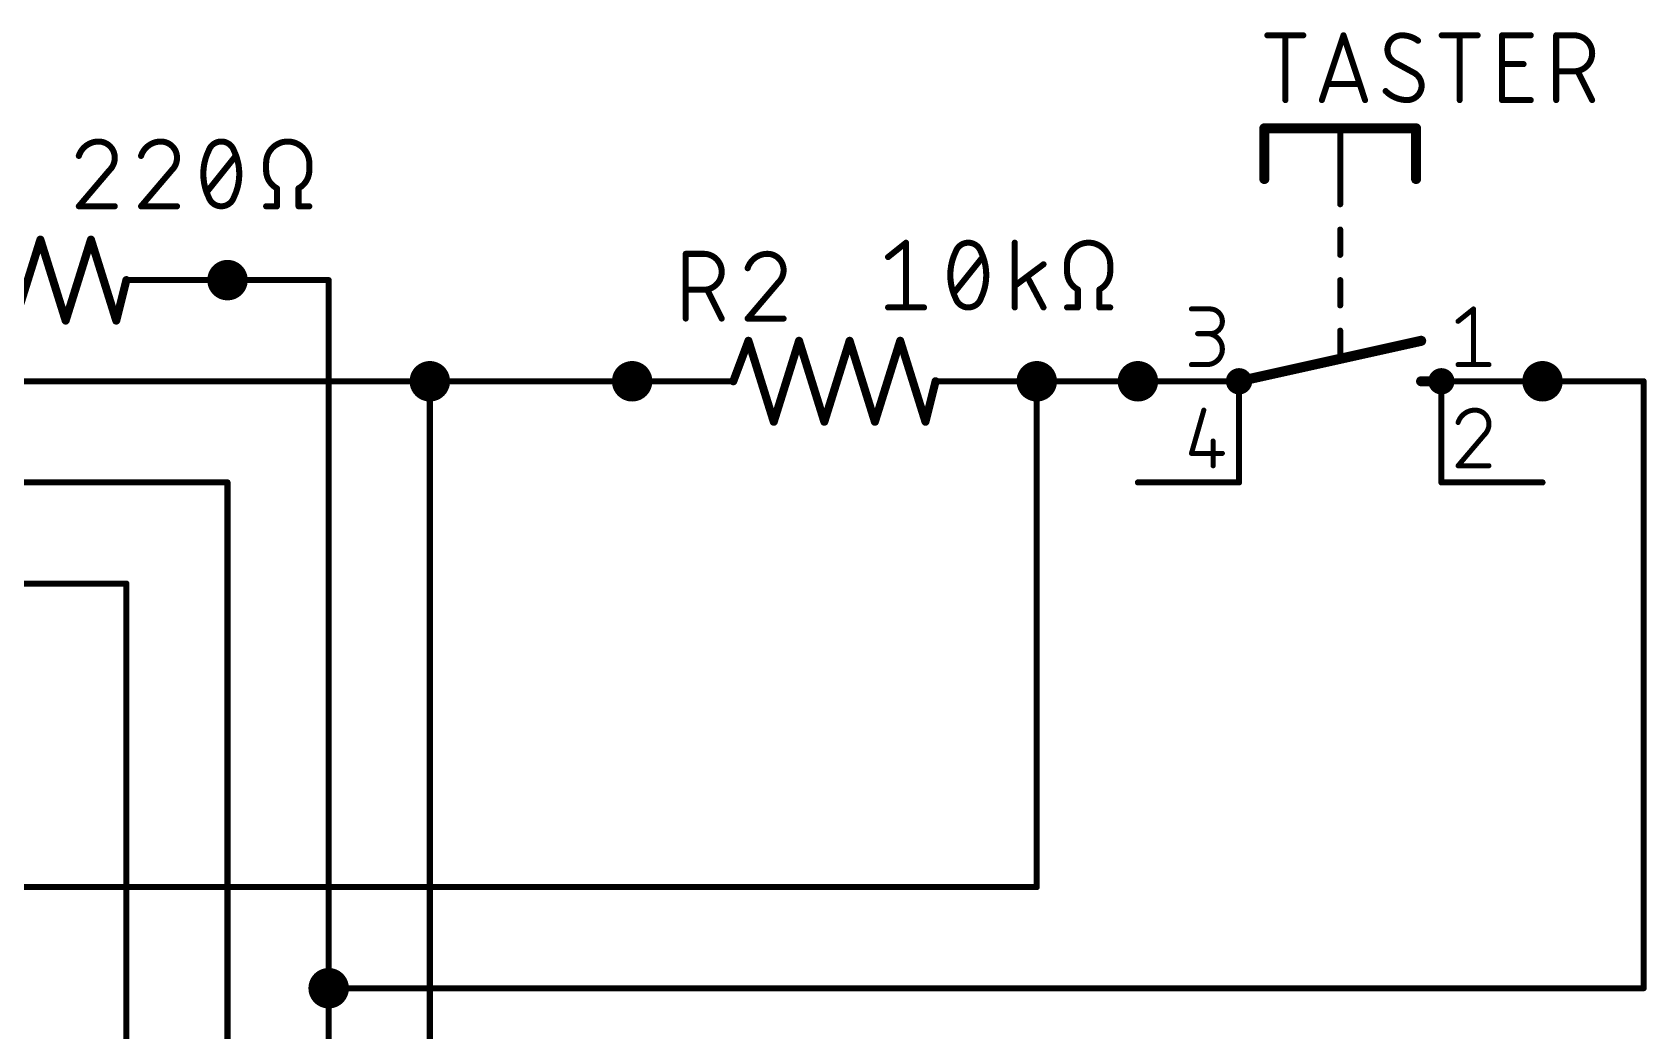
# Model space of a CAD drawing. Extents: x 33 to 158, y -5 to 117.
# Drawn here: x 114.48 to 155.02, y 70.05 to 95.12 of the extents above; entities that cross this region are included whole.
import ezdxf

# ---------------------------------------------------------------- set-up
doc = ezdxf.new("R2010")
doc.units = 0
for name, color, linetype in [('91', 122, 'CONTINUOUS'), ('94', 12, 'CONTINUOUS'), ('95', 251, 'CONTINUOUS'), ('96', 251, 'CONTINUOUS')]:
    doc.layers.add(name, color=color, linetype=linetype)

msp = doc.modelspace()

# ---------------------------------------------------------------- linework, layer by layer
at = {"layer": '91'}
for points, const_width in [([(119.38, 88.646, 1), (119.38, 89.154, 1), (119.38, 88.646)], 0.508), ([(119.38, 88.9381, 1), (119.38, 88.8619)], 0.0762), ([(121.9581, 88.9, 1), (121.8819, 88.9)], 0.0762), ([(121.92, 88.8619, 1), (121.92, 88.9381)], 0.0762), ([(124.46, 86.106, 1), (124.46, 86.614, 1), (124.46, 86.106)], 0.508), ([(129.54, 86.106, 1), (129.54, 86.614, 1), (129.54, 86.106)], 0.508), ([(139.7, 86.106, 1), (139.7, 86.614, 1), (139.7, 86.106)], 0.508), ([(142.24, 86.106, 1), (142.24, 86.614, 1), (142.24, 86.106)], 0.508), ([(152.4, 86.106, 1), (152.4, 86.614, 1), (152.4, 86.106)], 0.508), ([(124.46, 86.3981, 1), (124.46, 86.3219)], 0.0762), ([(124.4981, 86.36, 1), (124.4219, 86.36)], 0.0762), ([(124.46, 86.3219, 1), (124.46, 86.3981)], 0.0762), ([(129.54, 86.3219, 1), (129.54, 86.3981)], 0.0762), ([(139.7381, 86.36, 1), (139.6619, 86.36)], 0.0762), ([(139.7, 86.3981, 1), (139.7, 86.3219)], 0.0762), ([(142.24, 86.3219, 1), (142.24, 86.3981)], 0.0762), ([(152.4, 86.3981, 1), (152.4, 86.3219)], 0.0762), ([(154.9781, 86.36, 1), (154.9019, 86.36)], 0.0762), ([(154.94, 86.3219, 1), (154.94, 86.3981)], 0.0762), ([(119.4181, 83.82, 1), (119.3419, 83.82)], 0.0762), ([(119.38, 83.7819, 1), (119.38, 83.8581)], 0.0762), ([(116.8781, 81.28, 1), (116.8019, 81.28)], 0.0762), ([(116.84, 81.2419, 1), (116.84, 81.3181)], 0.0762), ([(139.6619, 73.66, 1), (139.7381, 73.66)], 0.0762), ([(139.7, 73.6219, 1), (139.7, 73.6981)], 0.0762), ([(121.92, 70.866, 1), (121.92, 71.374, 1), (121.92, 70.866)], 0.508), ([(121.9581, 71.12, 1), (121.8819, 71.12)], 0.0762), ([(121.92, 71.1581, 1), (121.92, 71.0819)], 0.0762), ([(121.8819, 71.12, 1), (121.9581, 71.12)], 0.0762), ([(154.9019, 71.12, 1), (154.9781, 71.12)], 0.0762), ([(154.94, 71.0819, 1), (154.94, 71.1581)], 0.0762)]:
    msp.add_lwpolyline(points, format="xyb", dxfattribs=dict(at, const_width=const_width))
at = {"layer": '91', "const_width": 0.1524}
for points in [[(119.38, 88.9), (121.92, 88.9)], [(121.92, 88.9), (121.92, 71.12)], [(91.44, 86.36), (124.46, 86.36)], [(124.46, 86.36), (129.54, 86.36)], [(124.46, 63.5), (124.46, 86.36)], [(139.7, 86.36), (139.7, 73.66)], [(142.24, 86.36), (139.7, 86.36)], [(152.4, 86.36), (154.94, 86.36)], [(154.94, 86.36), (154.94, 71.12)], [(60.96, 83.82), (119.38, 83.82)], [(119.38, 83.82), (119.38, 0)], [(66.04, 81.28), (116.84, 81.28)], [(116.84, 81.28), (116.84, 2.54)], [(96.52, 73.66), (139.7, 73.66)], [(121.92, 71.12), (121.92, 50.8)], [(154.94, 71.12), (121.92, 71.12)]]:
    msp.add_lwpolyline(points, dxfattribs=at)
at = {"layer": '94'}
for points, const_width in [([(145.415, 92.71), (145.415, 91.44)], 0.254), ([(147.32, 92.71), (145.415, 92.71)], 0.254), ([(149.225, 92.71), (147.32, 92.71)], 0.254), ([(149.225, 92.71), (149.225, 91.44)], 0.254), ([(147.32, 92.71), (147.32, 90.805)], 0.1524), ([(114.046, 87.884), (114.681, 89.916)], 0.2032), ([(114.681, 89.916), (115.316, 87.884)], 0.2032), ([(115.316, 87.884), (115.951, 89.916)], 0.2032), ([(115.951, 89.916), (116.586, 87.884)], 0.2032), ([(147.32, 90.17), (147.32, 89.535)], 0.1524), ([(116.586, 87.884), (116.84, 88.9)], 0.2032), ([(119.38, 88.9), (116.84, 88.9)], 0.1524), ([(147.32, 88.9), (147.32, 88.265)], 0.1524), ([(147.32, 87.63), (147.32, 86.995)], 0.1524), ([(132.08, 86.36), (132.461, 87.376)], 0.2032), ([(132.461, 87.376), (133.096, 85.344)], 0.2032), ([(133.096, 85.344), (133.731, 87.376)], 0.2032), ([(133.731, 87.376), (134.366, 85.344)], 0.2032), ([(134.366, 85.344), (135.001, 87.376)], 0.2032), ([(135.001, 87.376), (135.636, 85.344)], 0.2032), ([(135.636, 85.344), (136.271, 87.376)], 0.2032), ([(136.271, 87.376), (136.906, 85.344)], 0.2032), ([(144.78, 86.36), (149.352, 87.376)], 0.254), ([(129.54, 86.36), (132.08, 86.36)], 0.1524), ([(136.906, 85.344), (137.16, 86.36)], 0.2032), ([(139.7, 86.36), (137.16, 86.36)], 0.1524), ([(142.24, 86.36), (144.78, 86.36)], 0.1524), ([(144.78, 83.82), (144.78, 86.36)], 0.1524), ([(149.352, 86.36), (149.86, 86.36)], 0.254), ([(149.86, 83.82), (149.86, 86.36)], 0.1524), ([(152.4, 86.36), (149.86, 86.36)], 0.1524), ([(142.24, 83.82), (144.78, 83.82)], 0.1524), ([(152.4, 83.82), (149.86, 83.82)], 0.1524)]:
    msp.add_lwpolyline(points, dxfattribs=dict(at, const_width=const_width))
for points, const_width in [([(145.4785, 92.71, 1), (145.3515, 92.71)], 0.127), ([(145.415, 92.7735, 1), (145.415, 92.6465)], 0.127), ([(147.32, 92.7735, 1), (147.32, 92.6465)], 0.127), ([(147.32, 92.6465, 1), (147.32, 92.7735)], 0.127), ([(149.2885, 92.71, 1), (149.1615, 92.71)], 0.127), ([(149.225, 92.6465, 1), (149.225, 92.7735)], 0.127), ([(147.3581, 92.71, 1), (147.2819, 92.71)], 0.0762), ([(145.3515, 91.44, 1), (145.4785, 91.44)], 0.127), ([(149.1615, 91.44, 1), (149.2885, 91.44)], 0.127), ([(147.2819, 90.805, 1), (147.3581, 90.805)], 0.0762), ([(114.7295, 89.9312, 1), (114.6325, 89.9008)], 0.1016), ([(114.7295, 89.9008, 1), (114.6325, 89.9312)], 0.1016), ([(115.9995, 89.9312, 1), (115.9025, 89.9008)], 0.1016), ([(115.9995, 89.9008, 1), (115.9025, 89.9312)], 0.1016), ([(147.3581, 90.17, 1), (147.2819, 90.17)], 0.0762), ([(147.2819, 89.535, 1), (147.3581, 89.535)], 0.0762), ([(116.8893, 88.8877, 1), (116.7907, 88.9123)], 0.1016), ([(116.84, 88.9381, 1), (116.84, 88.8619)], 0.0762), ([(119.38, 88.8619, 1), (119.38, 88.9381)], 0.0762), ([(147.3581, 88.9, 1), (147.2819, 88.9)], 0.0762), ([(147.2819, 88.265, 1), (147.3581, 88.265)], 0.0762), ([(115.2675, 87.8992, 1), (115.3645, 87.8688)], 0.1016), ([(115.2675, 87.8688, 1), (115.3645, 87.8992)], 0.1016), ([(116.5367, 87.8963, 1), (116.6353, 87.8717)], 0.1016), ([(116.5375, 87.8688, 1), (116.6345, 87.8992)], 0.1016), ([(147.3581, 87.63, 1), (147.2819, 87.63)], 0.0762), ([(132.5095, 87.3912, 1), (132.4125, 87.3608)], 0.1016), ([(132.5086, 87.3582, 1), (132.4134, 87.3938)], 0.1016), ([(133.7795, 87.3912, 1), (133.6825, 87.3608)], 0.1016), ([(133.7795, 87.3608, 1), (133.6825, 87.3912)], 0.1016), ([(135.0495, 87.3912, 1), (134.9525, 87.3608)], 0.1016), ([(135.0495, 87.3608, 1), (134.9525, 87.3912)], 0.1016), ([(136.3195, 87.3912, 1), (136.2225, 87.3608)], 0.1016), ([(136.3195, 87.3608, 1), (136.2225, 87.3912)], 0.1016), ([(149.3658, 87.314, 1), (149.3382, 87.438)], 0.127), ([(147.2819, 86.995, 1), (147.3581, 86.995)], 0.0762), ([(129.54, 86.3981, 1), (129.54, 86.3219)], 0.0762), ([(132.0324, 86.3778, 1), (132.1276, 86.3422)], 0.1016), ([(132.08, 86.3219, 1), (132.08, 86.3981)], 0.0762), ([(137.2093, 86.3477, 1), (137.1107, 86.3723)], 0.1016), ([(137.16, 86.3981, 1), (137.16, 86.3219)], 0.0762), ([(139.7, 86.3219, 1), (139.7, 86.3981)], 0.0762), ([(142.24, 86.3981, 1), (142.24, 86.3219)], 0.0762), ([(144.78, 86.233, 1), (144.78, 86.487, 1), (144.78, 86.233)], 0.4064), ([(144.7662, 86.422, 1), (144.7938, 86.298)], 0.127), ([(144.8181, 86.36, 1), (144.7419, 86.36)], 0.0762), ([(144.78, 86.3219, 1), (144.78, 86.3981)], 0.0762), ([(149.352, 86.4235, 1), (149.352, 86.2965)], 0.127), ([(149.86, 86.233, 1), (149.86, 86.487, 1), (149.86, 86.233)], 0.4064), ([(149.8981, 86.36, 1), (149.8219, 86.36)], 0.0762), ([(149.86, 86.3981, 1), (149.86, 86.3219)], 0.0762), ([(149.86, 86.2965, 1), (149.86, 86.4235)], 0.127), ([(152.4, 86.3219, 1), (152.4, 86.3981)], 0.0762), ([(133.0475, 85.3592, 1), (133.1445, 85.3288)], 0.1016), ([(133.0475, 85.3288, 1), (133.1445, 85.3592)], 0.1016), ([(134.3175, 85.3592, 1), (134.4145, 85.3288)], 0.1016), ([(134.3175, 85.3288, 1), (134.4145, 85.3592)], 0.1016), ([(135.5875, 85.3592, 1), (135.6845, 85.3288)], 0.1016), ([(135.5875, 85.3288, 1), (135.6845, 85.3592)], 0.1016), ([(136.8567, 85.3563, 1), (136.9553, 85.3317)], 0.1016), ([(136.8575, 85.3288, 1), (136.9545, 85.3592)], 0.1016), ([(142.24, 83.8581, 1), (142.24, 83.7819)], 0.0762), ([(144.7419, 83.82, 1), (144.8181, 83.82)], 0.0762), ([(144.78, 83.7819, 1), (144.78, 83.8581)], 0.0762), ([(149.86, 83.8581, 1), (149.86, 83.7819)], 0.0762), ([(149.8219, 83.82, 1), (149.8981, 83.82)], 0.0762), ([(152.4, 83.7819, 1), (152.4, 83.8581)], 0.0762)]:
    msp.add_lwpolyline(points, format="xyb", dxfattribs=dict(at, const_width=const_width))
at = {"layer": '95'}
for points, const_width in [([(145.4912, 95.0468), (146.3943, 95.0468)], 0.1524), ([(145.9428, 93.4212), (145.9428, 95.0468)], 0.1524), ([(146.8598, 93.4212), (147.4017, 95.0468)], 0.1524), ([(147.4017, 95.0468), (147.9435, 93.4212)], 0.1524), ([(149.868, 95.0468), (150.7711, 95.0468)], 0.1524), ([(150.3195, 93.4212), (150.3195, 95.0468)], 0.1524), ([(151.382, 93.4212), (151.382, 95.0468)], 0.1524), ([(151.382, 95.0468), (152.1044, 95.0468)], 0.1524), ([(152.7428, 93.4212), (152.7428, 95.0468)], 0.1524), ([(152.7428, 95.0468), (153.1944, 95.0468)], 0.1524), ([(149.1836, 94.0985), (148.6869, 94.3695)], 0.1524), ([(151.382, 94.3243), (151.9238, 94.3243)], 0.1524), ([(153.1944, 94.1437), (152.7428, 94.1437)], 0.1524), ([(153.6459, 93.4212), (153.2847, 94.1437)], 0.1524), ([(147.8081, 93.8276), (146.9953, 93.8276)], 0.1524), ([(152.1044, 93.4212), (151.382, 93.4212)], 0.1524), ([(130.8862, 87.9348), (130.8862, 89.5604)], 0.1524), ([(130.8862, 89.5604), (131.3378, 89.5604)], 0.1524), ([(133.2078, 88.8379), (132.4402, 87.9348)], 0.1524), ([(131.3378, 88.6573), (130.8862, 88.6573)], 0.1524), ([(131.7893, 87.9348), (131.4281, 88.6573)], 0.1524), ([(132.4402, 87.9348), (133.3433, 87.9348)], 0.1524), ([(143.5848, 88.1761), (144.0505, 88.1761)], 0.127), ([(150.2791, 87.8657), (150.6672, 88.1761)], 0.127), ([(150.6672, 88.1761), (150.6672, 86.7791)], 0.127), ([(144.0505, 87.5552), (143.74, 87.5552)], 0.127), ([(143.5848, 86.7791), (143.9728, 86.7791)], 0.127), ([(150.2791, 86.7791), (151.0552, 86.7791)], 0.127), ([(143.8952, 85.6361), (143.5848, 84.5495)], 0.127), ([(144.1281, 84.86), (144.1281, 84.2391)], 0.127), ([(150.9388, 85.0152), (150.2791, 84.2391)], 0.127), ([(143.5848, 84.5495), (144.3609, 84.5495)], 0.127), ([(150.2791, 84.2391), (151.0552, 84.2391)], 0.127)]:
    msp.add_lwpolyline(points, dxfattribs=dict(at, const_width=const_width))
for points, const_width in [([(145.4912, 95.0849, 1), (145.4912, 95.0087)], 0.0762), ([(145.9809, 95.0468, 1), (145.9047, 95.0468)], 0.0762), ([(146.3943, 95.0087, 1), (146.3943, 95.0849)], 0.0762), ([(147.4378, 95.0588, 1), (147.3655, 95.0348)], 0.0762), ([(147.4378, 95.0348, 1), (147.3655, 95.0588)], 0.0762), ([(148.8675, 95.0468, 0.4142), (148.5063, 94.6856)], 0.1524), ([(149.2739, 94.9113, 0.1623), (148.8675, 95.0468)], 0.1524), ([(148.8675, 95.0849, 1), (148.8675, 95.0087)], 0.0762), ([(148.8675, 95.0087, 1), (148.8675, 95.0849)], 0.0762), ([(149.2511, 94.8809, 1), (149.2968, 94.9418)], 0.0762), ([(149.868, 95.0849, 1), (149.868, 95.0087)], 0.0762), ([(150.3576, 95.0468, 1), (150.2814, 95.0468)], 0.0762), ([(150.7711, 95.0087, 1), (150.7711, 95.0849)], 0.0762), ([(151.4201, 95.0468, 1), (151.3439, 95.0468)], 0.0762), ([(151.382, 95.0849, 1), (151.382, 95.0087)], 0.0762), ([(152.1044, 95.0087, 1), (152.1044, 95.0849)], 0.0762), ([(152.7809, 95.0468, 1), (152.7047, 95.0468)], 0.0762), ([(152.7428, 95.0849, 1), (152.7428, 95.0087)], 0.0762), ([(153.1944, 94.1437, 1), (153.1944, 95.0468)], 0.1524), ([(153.1944, 95.0849, 1), (153.1944, 95.0087)], 0.0762), ([(153.1944, 95.0087, 1), (153.1944, 95.0849)], 0.0762), ([(148.5063, 94.6856, 0.2656), (148.6869, 94.3695)], 0.1524), ([(148.5444, 94.6856, 1), (148.4682, 94.6856)], 0.0762), ([(148.4682, 94.6856, 1), (148.5444, 94.6856)], 0.0762), ([(148.7052, 94.4029, 1), (148.6687, 94.336)], 0.0762), ([(148.6676, 94.3366, 1), (148.7063, 94.4023)], 0.0762), ([(149.203, 94.1314, 1), (149.1643, 94.0657)], 0.0762), ([(149.3642, 93.7824, 0.2656), (149.1836, 94.0985)], 0.1524), ([(149.1654, 94.0651, 1), (149.2019, 94.132)], 0.0762), ([(151.382, 94.3624, 1), (151.382, 94.2862)], 0.0762), ([(151.9238, 94.2862, 1), (151.9238, 94.3624)], 0.0762), ([(152.7428, 94.1818, 1), (152.7428, 94.1056)], 0.0762), ([(153.1944, 94.1818, 1), (153.1944, 94.1056)], 0.0762), ([(153.1944, 94.1056, 1), (153.1944, 94.1818)], 0.0762), ([(153.3188, 94.1607, 1), (153.2506, 94.1266)], 0.0762), ([(146.9953, 93.8657, 1), (146.9953, 93.7895)], 0.0762), ([(147.8081, 93.7895, 1), (147.8081, 93.8657)], 0.0762), ([(148.4611, 93.647, 0.2), (149.003, 93.4212)], 0.1524), ([(148.4882, 93.6738, 1), (148.4341, 93.6201)], 0.0762), ([(149.003, 93.4212, 0.4142), (149.3642, 93.7824)], 0.1524), ([(149.4023, 93.7824, 1), (149.3261, 93.7824)], 0.0762), ([(149.3261, 93.7824, 1), (149.4023, 93.7824)], 0.0762), ([(145.9047, 93.4212, 1), (145.9809, 93.4212)], 0.0762), ([(146.8237, 93.4332, 1), (146.896, 93.4092)], 0.0762), ([(147.9074, 93.4092, 1), (147.9797, 93.4332)], 0.0762), ([(149.003, 93.4593, 1), (149.003, 93.3831)], 0.0762), ([(149.003, 93.3831, 1), (149.003, 93.4593)], 0.0762), ([(150.2814, 93.4212, 1), (150.3576, 93.4212)], 0.0762), ([(151.382, 93.4593, 1), (151.382, 93.3831)], 0.0762), ([(151.3439, 93.4212, 1), (151.4201, 93.4212)], 0.0762), ([(152.1044, 93.3831, 1), (152.1044, 93.4593)], 0.0762), ([(152.7047, 93.4212, 1), (152.7809, 93.4212)], 0.0762), ([(153.6119, 93.4042, 1), (153.68, 93.4382)], 0.0762), ([(130.9243, 89.5604, 1), (130.8481, 89.5604)], 0.0762), ([(130.8862, 89.5985, 1), (130.8862, 89.5223)], 0.0762), ([(131.3378, 88.6573, 1), (131.3378, 89.5604)], 0.1524), ([(131.3378, 89.5985, 1), (131.3378, 89.5223)], 0.0762), ([(131.3378, 89.5223, 1), (131.3378, 89.5985)], 0.0762), ([(132.9369, 89.5604, 0.3252), (132.4402, 89.1992)], 0.1524), ([(133.3433, 89.154, 0.4142), (132.9369, 89.5604)], 0.1524), ([(132.9369, 89.5985, 1), (132.9369, 89.5223)], 0.0762), ([(132.9369, 89.5223, 1), (132.9369, 89.5985)], 0.0762), ([(132.4039, 89.2109, 1), (132.4764, 89.1874)], 0.0762), ([(133.2078, 88.8379, 0.2053), (133.3433, 89.154)], 0.1524), ([(133.3814, 89.154, 1), (133.3052, 89.154)], 0.0762), ([(133.3052, 89.154, 1), (133.3814, 89.154)], 0.0762), ([(133.1815, 88.8655, 1), (133.2341, 88.8103)], 0.0762), ([(133.2368, 88.8132, 1), (133.1788, 88.8626)], 0.0762), ([(130.8862, 88.6954, 1), (130.8862, 88.6192)], 0.0762), ([(131.3378, 88.6954, 1), (131.3378, 88.6192)], 0.0762), ([(131.3378, 88.6192, 1), (131.3378, 88.6954)], 0.0762), ([(131.4621, 88.6743, 1), (131.394, 88.6402)], 0.0762), ([(130.8481, 87.9348, 1), (130.9243, 87.9348)], 0.0762), ([(131.7552, 87.9178, 1), (131.8234, 87.9518)], 0.0762), ([(132.4111, 87.9595, 1), (132.4692, 87.9101)], 0.0762), ([(132.4402, 87.9729, 1), (132.4402, 87.8967)], 0.0762), ([(133.3433, 87.8967, 1), (133.3433, 87.9729)], 0.0762), ([(143.5848, 88.2079, 1), (143.5848, 88.1444)], 0.0635), ([(144.0505, 87.5552, 1), (144.0505, 88.1761)], 0.127), ([(144.0505, 88.2079, 1), (144.0505, 88.1444)], 0.0635), ([(144.0505, 88.1444, 1), (144.0505, 88.2079)], 0.0635), ([(150.6989, 88.1761, 1), (150.6354, 88.1761)], 0.0635), ([(150.687, 88.1513, 1), (150.6473, 88.2009)], 0.0635), ([(143.74, 87.587, 1), (143.74, 87.5235)], 0.0635), ([(143.9728, 87.587, 1), (143.9728, 87.5235)], 0.0635), ([(143.9728, 86.7791, 1), (143.9728, 87.5552)], 0.127), ([(144.0505, 87.587, 1), (144.0505, 87.5235)], 0.0635), ([(144.0505, 87.5235, 1), (144.0505, 87.587)], 0.0635), ([(150.2593, 87.8904, 1), (150.2989, 87.8409)], 0.0635), ([(143.5848, 86.8109, 1), (143.5848, 86.7473)], 0.0635), ([(143.9728, 86.8109, 1), (143.9728, 86.7473)], 0.0635), ([(143.9728, 86.7473, 1), (143.9728, 86.8109)], 0.0635), ([(150.2791, 86.8109, 1), (150.2791, 86.7473)], 0.0635), ([(150.6354, 86.7791, 1), (150.6989, 86.7791)], 0.0635), ([(151.0552, 86.7473, 1), (151.0552, 86.8109)], 0.0635), ([(143.9258, 85.6274, 1), (143.8647, 85.6448)], 0.0635), ([(150.706, 85.6361, 0.3252), (150.2791, 85.3257)], 0.127), ([(150.706, 85.6679, 1), (150.706, 85.6043)], 0.0635), ([(151.0552, 85.2869, 0.4142), (150.706, 85.6361)], 0.127), ([(150.706, 85.6044, 1), (150.706, 85.6678)], 0.0635), ([(150.2489, 85.3354, 1), (150.3093, 85.3159)], 0.0635), ([(150.9388, 85.0152, 0.2053), (151.0552, 85.2869)], 0.127), ([(151.087, 85.2868, 1), (151.0235, 85.2869)], 0.0635), ([(151.0235, 85.2869, 1), (151.087, 85.2869)], 0.0635), ([(144.1598, 84.86, 1), (144.0963, 84.86)], 0.0635), ([(150.9169, 85.0382, 1), (150.9607, 84.9922)], 0.0635), ([(150.963, 84.9946, 1), (150.9146, 85.0358)], 0.0635), ([(143.5848, 84.5813, 1), (143.5848, 84.5178)], 0.0635), ([(143.5543, 84.5583, 1), (143.6153, 84.5408)], 0.0635), ([(144.3609, 84.5178, 1), (144.3609, 84.5813)], 0.0635), ([(144.0963, 84.2391, 1), (144.1598, 84.2391)], 0.0635), ([(150.2791, 84.2709, 1), (150.2791, 84.2074)], 0.0635), ([(150.2549, 84.2597, 1), (150.3033, 84.2185)], 0.0635), ([(151.0552, 84.2074, 1), (151.0552, 84.2709)], 0.0635)]:
    msp.add_lwpolyline(points, format="xyb", dxfattribs=dict(at, const_width=const_width))
at = {"layer": '96'}
for points, const_width in [([(116.1429, 92.3798, 0.3252), (115.6462, 92.0186)], 0.1524), ([(116.5493, 91.9734, 0.4142), (116.1429, 92.3798)], 0.1524), ([(116.1429, 92.4179, 1), (116.1429, 92.3417)], 0.0762), ([(116.1429, 92.3417, 1), (116.1429, 92.4179)], 0.0762), ([(117.706, 92.3798, 0.3252), (117.2093, 92.0186)], 0.1524), ([(118.1124, 91.9734, 0.4142), (117.706, 92.3798)], 0.1524), ([(117.706, 92.4179, 1), (117.706, 92.3417)], 0.0762), ([(117.706, 92.3417, 1), (117.706, 92.4179)], 0.0762), ([(119.224, 92.3798, 0.3205), (118.9079, 92.154)], 0.1524), ([(119.5401, 92.154, 0.3205), (119.224, 92.3798)], 0.1524), ([(119.224, 92.4179, 1), (119.224, 92.3417)], 0.0762), ([(119.224, 92.3417, 1), (119.224, 92.4179)], 0.0762), ([(120.8913, 92.3798, 0.4142), (120.3495, 91.8379)], 0.1524), ([(121.4332, 91.8379, 0.4142), (120.8913, 92.3798)], 0.1524), ([(120.8913, 92.4179, 1), (120.8913, 92.3417)], 0.0762), ([(120.8913, 92.3417, 1), (120.8913, 92.4179)], 0.0762), ([(115.61, 92.0303, 1), (115.6824, 92.0068)], 0.0762), ([(116.4138, 91.6573, 0.2053), (116.5493, 91.9734)], 0.1524), ([(116.5874, 91.9734, 1), (116.5112, 91.9734)], 0.0762), ([(117.1731, 92.0303, 1), (117.2456, 92.0068)], 0.0762), ([(117.977, 91.6573, 0.2053), (118.1124, 91.9734)], 0.1524), ([(118.1505, 91.9734, 1), (118.0743, 91.9734)], 0.0762), ([(118.9079, 92.154, 0.1139), (118.7724, 91.567)], 0.1524), ([(118.8719, 92.1664, 1), (118.9439, 92.1417)], 0.0762), ([(118.9422, 92.1373, 1), (118.8737, 92.1707)], 0.0762), ([(119.5743, 92.1707, 1), (119.5058, 92.1373)], 0.0762), ([(119.6756, 91.567, 0.1139), (119.5401, 92.154)], 0.1524), ([(119.504, 92.1417, 1), (119.5761, 92.1664)], 0.0762), ([(119.615, 91.9948, 1), (119.5555, 92.0424)], 0.0762), ([(116.3876, 91.6849, 1), (116.4401, 91.6297)], 0.0762), ([(116.4429, 91.6326, 1), (116.3848, 91.682)], 0.0762), ([(116.5112, 91.9734, 1), (116.5874, 91.9734)], 0.0762), ([(117.9507, 91.6849, 1), (118.0032, 91.6297)], 0.0762), ([(118.006, 91.6326, 1), (117.9479, 91.682)], 0.0762), ([(118.0743, 91.9734, 1), (118.1505, 91.9734)], 0.0762), ([(118.7724, 91.567, 0.1139), (118.9079, 90.98)], 0.1524), ([(118.8105, 91.567, 1), (118.7343, 91.567)], 0.0762), ([(119.5401, 90.98, 0.1139), (119.6756, 91.567)], 0.1524), ([(119.7137, 91.567, 1), (119.6375, 91.567)], 0.0762), ([(120.3876, 91.8379, 1), (120.3114, 91.8379)], 0.0762), ([(120.3114, 91.8379, 1), (120.3876, 91.8379)], 0.0762), ([(120.3495, 91.6573, 0.277), (120.6204, 91.2058)], 0.1524), ([(120.3876, 91.6573, 1), (120.3114, 91.6573)], 0.0762), ([(120.3114, 91.6573, 1), (120.3876, 91.6573)], 0.0762), ([(121.1623, 91.2058, 0.277), (121.4332, 91.6573)], 0.1524), ([(121.4713, 91.8379, 1), (121.3951, 91.8379)], 0.0762), ([(121.3951, 91.8379, 1), (121.4713, 91.8379)], 0.0762), ([(121.4713, 91.6573, 1), (121.3951, 91.6573)], 0.0762), ([(121.3951, 91.6573, 1), (121.4713, 91.6573)], 0.0762), ([(118.7343, 91.567, 1), (118.8105, 91.567)], 0.0762), ([(119.6375, 91.567, 1), (119.7137, 91.567)], 0.0762), ([(120.6585, 91.2058, 1), (120.5823, 91.2058)], 0.0762), ([(120.6025, 91.1721, 1), (120.6383, 91.2394)], 0.0762), ([(121.1443, 91.2394, 1), (121.1802, 91.1721)], 0.0762), ([(121.2004, 91.2058, 1), (121.1242, 91.2058)], 0.0762), ([(115.6462, 90.7923, 1), (115.6462, 90.7161)], 0.0762), ([(115.6172, 90.7789, 1), (115.6752, 90.7295)], 0.0762), ([(116.5493, 90.7161, 1), (116.5493, 90.7923)], 0.0762), ([(117.2093, 90.7923, 1), (117.2093, 90.7161)], 0.0762), ([(117.1803, 90.7789, 1), (117.2384, 90.7295)], 0.0762), ([(118.1124, 90.7161, 1), (118.1124, 90.7923)], 0.0762), ([(118.833, 91.1392, 1), (118.8925, 91.0916)], 0.0762), ([(118.9079, 90.98, 0.3205), (119.224, 90.7542)], 0.1524), ([(118.9439, 90.9923, 1), (118.8719, 90.9676)], 0.0762), ([(118.8737, 90.9633, 1), (118.9422, 90.9967)], 0.0762), ([(119.224, 90.7542, 0.3205), (119.5401, 90.98)], 0.1524), ([(119.224, 90.7923, 1), (119.224, 90.7161)], 0.0762), ([(119.224, 90.7161, 1), (119.224, 90.7923)], 0.0762), ([(119.5058, 90.9967, 1), (119.5743, 90.9633)], 0.0762), ([(119.5761, 90.9676, 1), (119.504, 90.9923)], 0.0762), ([(120.3495, 90.7923, 1), (120.3495, 90.7161)], 0.0762), ([(120.6204, 90.7161, 1), (120.6204, 90.7923)], 0.0762), ([(121.1623, 90.7923, 1), (121.1623, 90.7161)], 0.0762), ([(121.4332, 90.7161, 1), (121.4332, 90.7923)], 0.0762), ([(120.5823, 90.7542, 1), (120.6585, 90.7542)], 0.0762), ([(121.1242, 90.7542, 1), (121.2004, 90.7542)], 0.0762), ([(136.4559, 89.8398, 1), (136.3797, 89.8398)], 0.0762), ([(136.4416, 89.81, 1), (136.394, 89.8696)], 0.0762), ([(137.6648, 89.614, 0.1139), (137.5293, 89.027)], 0.1524), ([(137.6287, 89.6264, 1), (137.7008, 89.6017)], 0.0762), ([(137.9809, 89.8398, 0.3205), (137.6648, 89.614)], 0.1524), ([(137.699, 89.5973, 1), (137.6305, 89.6307)], 0.0762), ([(138.297, 89.614, 0.3205), (137.9809, 89.8398)], 0.1524), ([(137.9809, 89.8779, 1), (137.9809, 89.8017)], 0.0762), ([(137.9809, 89.8017, 1), (137.9809, 89.8779)], 0.0762), ([(138.3312, 89.6307, 1), (138.2627, 89.5973)], 0.0762), ([(138.4324, 89.027, 0.1139), (138.297, 89.614)], 0.1524), ([(138.2609, 89.6017, 1), (138.333, 89.6264)], 0.0762), ([(139.1856, 89.8398, 1), (139.1094, 89.8398)], 0.0762), ([(141.0029, 89.8398, 0.4142), (140.461, 89.2979)], 0.1524), ([(141.5448, 89.2979, 0.4142), (141.0029, 89.8398)], 0.1524), ([(141.0029, 89.8779, 1), (141.0029, 89.8017)], 0.0762), ([(141.0029, 89.8017, 1), (141.0029, 89.8779)], 0.0762), ([(135.9424, 89.5083, 1), (135.99, 89.4488)], 0.0762), ([(138.3719, 89.4548, 1), (138.3124, 89.5024)], 0.0762), ([(139.8929, 89.2675, 1), (139.8472, 89.3284)], 0.0762), ([(140.4991, 89.2979, 1), (140.4229, 89.2979)], 0.0762), ([(140.4229, 89.2979, 1), (140.4991, 89.2979)], 0.0762), ([(140.461, 89.1173, 0.277), (140.732, 88.6658)], 0.1524), ([(140.4991, 89.1173, 1), (140.4229, 89.1173)], 0.0762), ([(141.2738, 88.6658, 0.277), (141.5448, 89.1173)], 0.1524), ([(141.5829, 89.2979, 1), (141.5067, 89.2979)], 0.0762), ([(141.5067, 89.2979, 1), (141.5829, 89.2979)], 0.0762), ([(141.5829, 89.1173, 1), (141.5067, 89.1173)], 0.0762), ([(137.5293, 89.027, 0.1139), (137.6648, 88.44)], 0.1524), ([(137.5674, 89.027, 1), (137.4912, 89.027)], 0.0762), ([(137.4912, 89.027, 1), (137.5674, 89.027)], 0.0762), ([(138.297, 88.44, 0.1139), (138.4324, 89.027)], 0.1524), ([(138.4705, 89.027, 1), (138.3943, 89.027)], 0.0762), ([(138.3943, 89.027, 1), (138.4705, 89.027)], 0.0762), ([(139.1247, 88.7865, 1), (139.1704, 88.7256)], 0.0762), ([(139.4973, 88.9997, 1), (139.4299, 88.964)], 0.0762), ([(140.4229, 89.1173, 1), (140.4991, 89.1173)], 0.0762), ([(141.5067, 89.1173, 1), (141.5829, 89.1173)], 0.0762), ([(137.5899, 88.5992, 1), (137.6494, 88.5516)], 0.0762), ([(137.7008, 88.4523, 1), (137.6287, 88.4276)], 0.0762), ([(137.6648, 88.44, 0.3205), (137.9809, 88.2142)], 0.1524), ([(137.6305, 88.4233, 1), (137.699, 88.4567)], 0.0762), ([(137.9809, 88.2142, 0.3205), (138.297, 88.44)], 0.1524), ([(138.2627, 88.4567, 1), (138.3312, 88.4233)], 0.0762), ([(138.333, 88.4276, 1), (138.2609, 88.4523)], 0.0762), ([(140.7701, 88.6658, 1), (140.6939, 88.6658)], 0.0762), ([(140.714, 88.6321, 1), (140.7499, 88.6994)], 0.0762), ([(141.3119, 88.6658, 1), (141.2357, 88.6658)], 0.0762), ([(141.2559, 88.6994, 1), (141.2918, 88.6321)], 0.0762), ([(135.9662, 88.2523, 1), (135.9662, 88.1761)], 0.0762), ([(136.3797, 88.2142, 1), (136.4559, 88.2142)], 0.0762), ([(136.8693, 88.1761, 1), (136.8693, 88.2523)], 0.0762), ([(137.9809, 88.2523, 1), (137.9809, 88.1761)], 0.0762), ([(137.9809, 88.1761, 1), (137.9809, 88.2523)], 0.0762), ([(139.1094, 88.2142, 1), (139.1856, 88.2142)], 0.0762), ([(139.8363, 88.1964, 1), (139.9037, 88.232)], 0.0762), ([(140.461, 88.2523, 1), (140.461, 88.1761)], 0.0762), ([(140.6939, 88.2142, 1), (140.7701, 88.2142)], 0.0762), ([(140.732, 88.1761, 1), (140.732, 88.2523)], 0.0762), ([(141.2738, 88.2523, 1), (141.2738, 88.1761)], 0.0762), ([(141.2357, 88.2142, 1), (141.3119, 88.2142)], 0.0762), ([(141.5448, 88.1761, 1), (141.5448, 88.2523)], 0.0762)]:
    msp.add_lwpolyline(points, format="xyb", dxfattribs=dict(at, const_width=const_width))
at = {"layer": '96', "const_width": 0.1524}
for points in [[(118.8628, 91.1154), (119.5852, 92.0186)], [(116.4138, 91.6573), (115.6462, 90.7542)], [(117.977, 91.6573), (117.2093, 90.7542)], [(120.3495, 91.8379), (120.3495, 91.6573)], [(121.4332, 91.8379), (121.4332, 91.6573)], [(120.6204, 91.2058), (120.6204, 90.7542)], [(121.1623, 91.2058), (121.1623, 90.7542)], [(115.6462, 90.7542), (116.5493, 90.7542)], [(117.2093, 90.7542), (118.1124, 90.7542)], [(120.6204, 90.7542), (120.3495, 90.7542)], [(121.1623, 90.7542), (121.4332, 90.7542)], [(135.9662, 89.4786), (136.4178, 89.8398)], [(136.4178, 89.8398), (136.4178, 88.2142)], [(139.1475, 88.2142), (139.1475, 89.8398)], [(137.6196, 88.5754), (138.3421, 89.4786)], [(139.87, 89.2979), (139.1475, 88.7561)], [(140.461, 89.2979), (140.461, 89.1173)], [(141.5448, 89.2979), (141.5448, 89.1173)], [(139.87, 88.2142), (139.4636, 88.9818)], [(140.732, 88.6658), (140.732, 88.2142)], [(141.2738, 88.6658), (141.2738, 88.2142)], [(135.9662, 88.2142), (136.8693, 88.2142)], [(140.732, 88.2142), (140.461, 88.2142)], [(141.2738, 88.2142), (141.5448, 88.2142)]]:
    msp.add_lwpolyline(points, dxfattribs=at)

doc.saveas('drawing.dxf')
